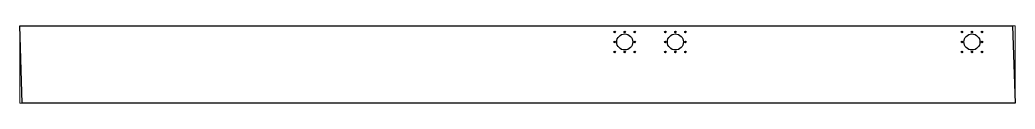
# Paper-space layout 'Layout1' of a CAD drawing. Header units: millimetres. Extents: x 0 to 257, y 88 to 107.
# The model-space entities are those that its viewports show. They can reach past a viewport. Long polylines and large blocks are cut down to what shows.
import ezdxf

# ---------------------------------------------------------------- set-up
doc = ezdxf.new("R2010")
doc.units = ezdxf.units.MM
doc.header["$LTSCALE"] = 10
doc.layers.add('BOLTS', color=6, linetype='Continuous')
doc.layers.add('MEMBERS', color=5, linetype='Continuous')

msp = doc.modelspace()

# ---------------------------------------------------------------- linework, layer by layer
at = {"layer": 'BOLTS', "color": 5, "linetype": 'Continuous'}
for centre in [(5929.4, 325), (6029.4, 325), (6129.4, 325), (6434.4, 325), (6534.4, 325), (6634.4, 325), (9390.8, 325), (9490.8, 325), (9590.8, 325), (5929.4, 225), (6129.4, 225), (6434.4, 225), (6634.4, 225), (9390.8, 225), (9590.8, 225), (5929.4, 125), (6029.4, 125), (6129.4, 125), (6434.4, 125), (6534.4, 125), (6634.4, 125), (9390.8, 125), (9490.8, 125), (9590.8, 125)]:
    msp.add_circle(centre, 7, dxfattribs=at)
at = {"layer": 'BOLTS', "color": 4, "linetype": 'Continuous'}
for centre in [(6029.4, 225), (6534.4, 225), (9490.8, 225)]:
    msp.add_circle(centre, 80, dxfattribs=at)
at = {"layer": 'MEMBERS', "color": 3, "linetype": 'Continuous'}
for p, q in [((22.9, -385), (0, 385)), ((0, 385), (9896.1, 385)), ((9896.1, 385), (9921, -385)), ((9921, -385), (22.9, -385))]:
    msp.add_line(p, q, dxfattribs=at)

psp = doc.layouts.get("Layout1")

# ---------------------------------------------------------------- viewports
at = {"layer": '0'}
psp.add_viewport(center=(128.5, 97.5), size=(257, 19.94657), view_center_point=(4960.5, 0), view_height=770, dxfattribs=at)

doc.saveas('drawing.dxf')
